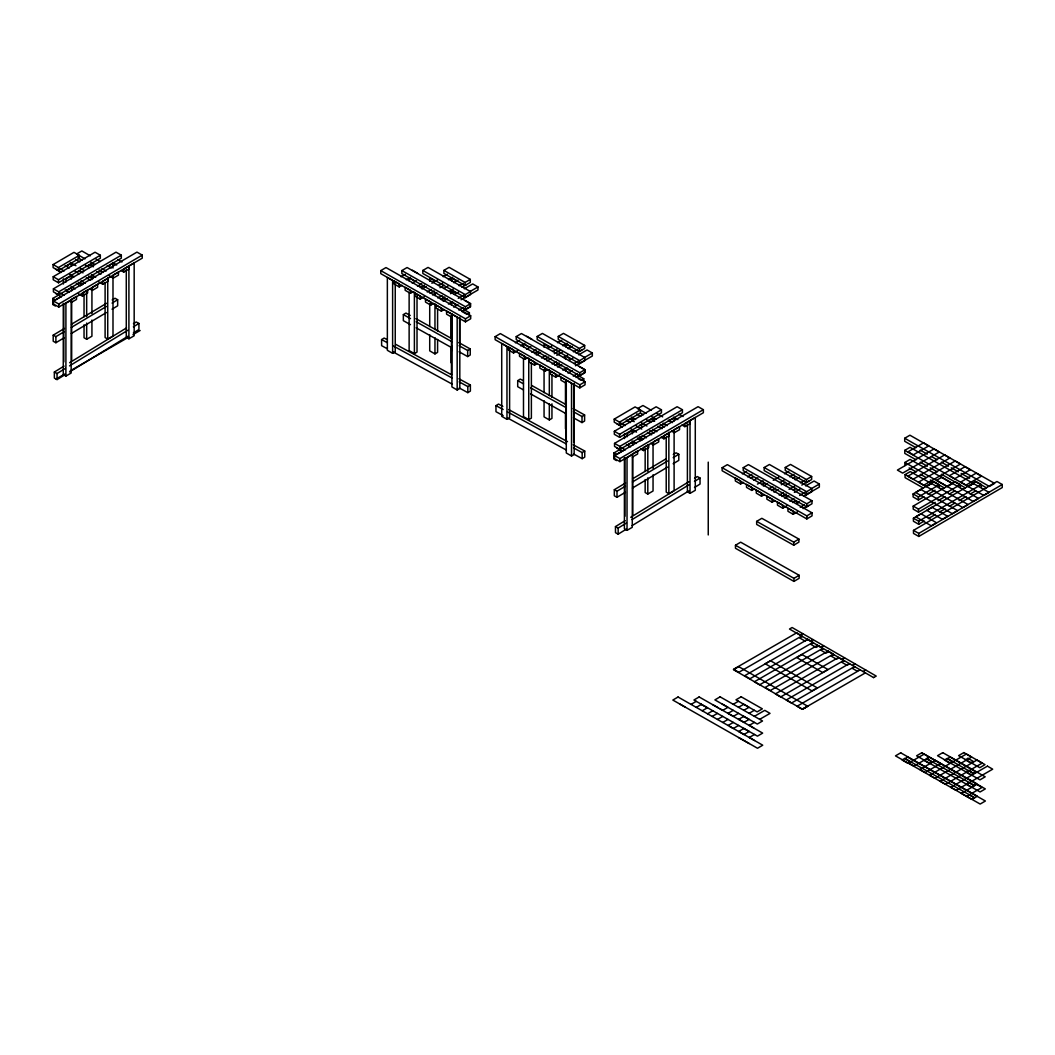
<?xml version="1.0" encoding="UTF-8"?>
<svg xmlns="http://www.w3.org/2000/svg" width="1055" height="1055" viewBox="0 0 1055 1055"><rect width="100%" height="100%" fill="white"/><g stroke="black" fill="none" stroke-linecap="round" stroke-linejoin="round"><path stroke-width="1.5" d="M64.447 328.448L53.212 335.16L53.198 341.24L55.889 342.73L64.315 337.692M55.889 342.73L55.902 336.651L64.329 331.613M112.186 299.923L114.995 298.249L117.672 299.739L117.659 305.818L112.041 309.168M410.224 315.458L405.938 313.071L403.353 314.614L403.34 320.68L410.487 324.663M459.083 351.777L467.655 356.564L467.668 350.497L470.253 348.954L458.82 342.572M470.253 348.954L470.24 355.007L467.655 356.564M523.161 380.684L520.3 379.088L517.715 380.644L517.702 386.697L523.412 389.888M573.445 417.806L582.017 422.58L582.03 416.527L584.615 414.971L573.182 408.601M584.615 414.971L584.589 421.037L582.017 422.58M625.562 483.005L614.327 489.718L614.313 495.797L617.004 497.287L625.43 492.25M617.004 497.287L617.017 491.208L625.444 486.17M673.301 454.481L676.11 452.806L678.8 454.296L678.787 460.376L673.169 463.725M735.48 545.25L735.467 548.284L793.953 581.397L799.136 578.325L799.149 575.292L740.663 542.178L735.48 545.25L793.967 578.364L799.149 575.292M793.953 581.397L793.967 578.364M65.384 374.485L57.062 379.576L54.359 378.099L54.346 372.046L64.065 366.111M69.617 362.709L126.508 327.92M133.444 323.674L136.227 321.986L138.917 323.463L138.93 329.516L133.378 332.918M57.062 379.576L57.049 373.523L65.37 368.432M69.538 365.887L127.813 330.255M133.365 326.852L138.917 323.463M69.551 371.94L127.826 336.308M626.499 529.056L618.177 534.147L615.487 532.67L615.461 526.603L625.18 520.669M630.732 517.267L689.007 481.634M694.559 478.245L697.342 476.544L700.032 478.021L700.045 484.074L694.493 487.476M618.177 534.147L618.164 528.08L626.485 522.99M632.037 519.601L688.928 484.812M694.48 481.41L700.032 478.021M632.051 525.654L688.941 490.865M387.356 348.796L381.62 345.671L381.594 339.591L384.152 338.035L387.027 339.604M459.215 387.95L467.827 392.645L467.813 386.578L470.372 385.022L458.885 378.758M467.827 392.645L470.385 391.089L470.372 385.022M503.156 415.604L495.969 411.687L495.956 405.621L498.514 404.065L502.826 406.412M573.564 453.98L582.189 458.674L582.175 452.595L584.734 451.039L573.234 444.775M582.189 458.674L584.747 457.118L584.734 451.039M754.496 740.505L749.367 737.432M753.811 728.069L749.393 725.286M974.134 785.25L976.732 783.707L929.178 757.094L926.58 758.624L974.161 785.263M71.463 324.254L106.568 303.286M71.344 327.419L106.45 306.451M112.067 303.088L117.672 299.739M71.331 333.499L106.436 312.531M632.591 478.812L666.285 458.674M632.459 481.977L667.564 461.009M673.182 457.646L678.8 454.296M632.446 488.056L667.551 467.088M756.659 521.381L761.829 518.308L798.912 539.079L798.912 542.125L793.729 545.198L756.659 524.427L756.659 521.381L793.729 542.151L798.912 539.079M53.106 264.568L73.982 252.343L79.27 255.35L79.27 258.383L58.407 270.608L53.106 267.601L53.106 264.568L58.407 267.574L79.27 255.35M53.212 276.727L95.029 252.224L100.331 255.244L100.331 258.277L58.5 282.78L53.212 279.76L53.212 276.727L58.5 279.746L100.331 255.244M53.409 288.833L116.01 252.158L121.312 255.178L121.312 258.211L58.711 294.886L53.409 291.866L53.409 288.833L58.711 291.853L121.312 255.178M53.502 301.005L136.965 252.119L142.254 255.125L142.254 258.159L58.79 307.058L53.502 304.051L53.502 301.005L58.79 304.025L142.254 255.125M380.776 270.621L385.985 267.561L470.675 315.748L470.675 318.781L465.466 321.841L380.776 273.654L380.776 270.621L465.466 318.808L470.675 315.748M401.863 270.568L407.085 267.522L470.596 303.655L470.596 306.689L465.374 309.748L401.863 273.601L401.863 270.568L465.374 306.715L470.596 303.655M422.831 270.449L428.04 267.403L470.477 291.549L470.477 294.582L465.268 297.629L422.831 273.482L422.831 270.449L465.268 294.596L470.477 291.549M443.904 270.397L449.114 267.337L470.293 279.39L470.293 282.423L465.07 285.483L443.904 273.43L443.904 270.397L465.07 282.45L470.293 279.39M495.138 336.651L500.347 333.591L585.037 381.778L585.037 384.811L579.815 387.871L495.138 339.684L495.138 336.651L579.815 384.838L585.037 381.778M516.225 336.598L521.434 333.538L584.958 369.685L584.958 372.718L579.736 375.778L516.225 339.631L516.225 336.598L579.736 372.745L584.958 369.685M537.193 336.479L542.402 333.42L584.839 357.566L584.839 360.599L579.63 363.659L537.193 339.512L537.193 336.479L579.63 360.625L584.839 357.566M558.266 336.426L563.476 333.367L584.655 345.407L584.655 348.453L579.432 351.5L558.266 339.459L558.266 336.426L579.432 348.467L584.655 345.407M614.221 419.125L635.097 406.9L640.385 409.907L640.385 412.94L619.522 425.165L614.221 422.158L614.221 419.125L619.522 422.132L640.385 409.907M614.327 431.297L656.144 406.795L661.445 409.802L661.445 412.835L619.615 437.337L614.327 434.33L614.327 431.297L619.615 434.304L661.445 409.802M614.538 443.39L677.125 406.729L682.427 409.736L682.427 412.769L619.826 449.443L614.538 446.423L614.538 443.39L619.826 446.41L682.427 409.736M614.617 455.575L698.08 406.676L703.369 409.683L703.369 412.729L619.905 461.615L614.617 458.608L614.617 455.575L619.905 458.582L703.369 409.683M722.134 467.708L727.357 464.648L812.047 512.836L812.047 515.869L806.824 518.928L722.134 470.741L722.134 467.708L806.824 515.895L812.047 512.836M743.234 467.655L748.443 464.609L811.968 500.743L811.968 503.776L806.745 506.835L743.234 470.688L743.234 467.655L806.745 503.802L811.968 500.743M764.189 467.536L769.412 464.49L811.849 488.636L811.849 491.67L806.627 494.716L764.189 470.57L764.189 467.536L806.627 491.683L811.849 488.636M785.263 467.484L790.485 464.424L811.651 476.478L811.651 479.511L806.442 482.57L785.263 470.517L785.263 467.484L806.442 479.537L811.651 476.478M904.702 438.26L909.911 435.201L994.601 483.388L989.392 486.447L904.702 438.26L904.702 441.293L915.991 447.716M904.781 450.353L910.003 447.294L988.997 492.382L983.748 495.415L904.781 450.353L904.781 453.386L916.07 459.809M904.9 462.472L910.109 459.413L952.546 483.559L947.337 486.619L904.9 462.472L904.9 465.506M905.085 474.618L910.307 471.572L931.473 483.612L926.264 486.672L905.085 474.618L905.085 477.651L923.442 488.096M923.956 496.734L918.391 499.991L913.103 496.971L913.103 493.938L933.965 481.713L939.267 484.733L939.267 487.766M918.391 499.991L918.391 496.958L939.267 484.733M928.136 494.281L935.086 490.206M935.231 502.351L918.496 512.15L913.208 509.143L913.208 506.11L955.026 481.608L960.314 484.614L960.314 487.661M918.496 512.15L918.496 509.117L960.314 484.614M938.014 500.716L944.99 496.641M949.17 494.188L954.749 490.918M924.259 520.999L918.707 524.256L913.406 521.249L913.406 518.216L976.007 481.542L981.295 484.548L981.295 487.595M918.707 524.256L918.707 521.223L981.295 484.548M928.44 518.559L935.389 514.484M939.57 512.031L945.135 508.774M949.302 506.334L954.867 503.077M959.048 500.624L965.998 496.549M970.178 494.109L975.73 490.852M913.485 530.388L996.962 481.502L1002.25 484.509L1002.25 487.542L918.786 536.441L913.485 533.421L913.485 530.388L918.786 533.408L1002.25 484.509M738.751 666.654L733.449 669.661L802.446 709.263L807.682 706.23L738.698 666.628M802.38 709.237L807.629 706.191M66.043 266.084L71.292 263.051L71.292 266.295M86.668 266.453L91.93 263.42L91.93 266.651M107.729 266.256L112.991 263.223L112.991 268.076M55.374 306.029L52.75 304.513L52.75 298.446L58.355 295.202M66.425 290.679L71.674 287.646L71.674 290.89M77.978 283.887L80.773 282.265M60.979 296.719L55.374 299.963L52.75 298.446M80.602 285.404L83.398 283.782M71.16 300.227L65.911 303.26L65.911 376.068L63.274 374.551L63.274 303.352M82.356 296.02L87.618 292.987L87.618 289.954L82.356 292.987L82.356 296.02L78.11 293.567M113.202 278.151L118.45 275.118L118.45 272.084L113.202 275.118L113.202 278.151L108.982 275.711M120.943 270.476L123.752 272.098L129.013 269.065L129.013 266.031M71.265 302.469L76.514 299.435L76.514 296.402L71.265 299.435L71.16 373.035L65.911 376.068M92.352 290.389L97.614 287.342L97.614 284.309L92.352 287.342L92.352 290.389L89.53 288.754M102.783 284.27L108.045 281.237L108.045 278.204L102.783 281.237L102.783 284.27L98.55 281.817M84.044 324.808L84.044 337.745L86.668 339.262L91.93 336.229L91.93 320.047M105.104 282.529L105.104 337.547L107.729 339.064L112.991 336.031L112.991 276.159M56.06 379.035L64.606 374.09M70.303 370.806L128.736 337.072M133.009 334.606L140.13 330.492M126.284 269.315L126.284 337.284L128.908 338.8L134.17 335.767L134.17 262.946L123.752 269.065L123.752 272.098M401.032 276.766L405.278 274.313M406.294 279.799L410.54 277.346M399.225 286.92L399.225 283.887L393.963 280.854L393.963 283.887L399.225 286.92L402.047 285.285M412.228 283.175L416.474 280.722M417.49 286.208L421.736 283.755M410.408 293.33L410.408 290.296L405.146 287.263L405.146 290.296L410.408 293.33L413.23 291.694M420.312 287.606L424.558 285.153M421.974 288.951L426.22 286.512M431.864 283.241L437.522 279.984M443.179 276.713L447.412 274.26M427.235 291.984L431.469 289.545M438.537 285.457L442.77 283.017M448.428 279.746L452.674 277.294M420.167 299.106L420.167 296.073L414.905 293.039L414.905 296.073L420.167 299.106L424.4 296.653M430.058 293.396L434.291 290.943M439.948 287.672L444.195 285.232M432.563 294.978L436.796 292.525M443.865 288.45L448.111 285.997M453.755 282.74L458.002 280.287M437.812 298.011L442.058 295.558M449.127 291.483L453.36 289.03M459.017 285.773L463.25 283.32M430.743 305.119L430.743 302.086L425.495 299.053L425.495 302.086L430.743 305.119L433.579 303.497M440.647 299.409L444.88 296.969M450.538 293.699L453.36 292.064M461.839 287.171L466.086 284.731M443.14 301.005L447.373 298.565M454.402 294.503L458.635 292.064M464.266 288.806L472.706 283.927L477.968 286.96L477.968 289.993L461.075 299.752M448.401 304.038L452.621 301.598M458.252 298.341L463.884 295.097M469.515 291.839L477.968 286.96M441.359 311.133L441.359 308.1L436.097 305.066L436.097 308.1L441.359 311.133L444.168 309.511M453.65 307.071L457.896 304.618M458.912 310.104L463.158 307.651M461.734 311.502L470.227 306.609L470.227 303.563L464.978 300.53M392.618 353.333L392.618 280.511L387.356 277.478L387.356 350.3L392.618 353.333L395.243 351.816L395.243 283.848M469.383 315.748L469.383 312.715L466.758 314.232L462.552 311.805M409.129 292.341L409.129 350.59L414.391 353.623L417.015 352.106L417.015 295.479M429.715 334.686L429.715 350.867L434.963 353.9L437.588 352.383L437.588 339.433M515.394 342.796L519.64 340.343M520.656 345.829L524.902 343.376M513.574 352.95L513.574 349.917L508.325 346.884L508.325 349.917L513.574 352.95L517.82 350.497M526.59 349.205L530.836 346.752M457.171 389.994L457.171 317.173L451.922 314.139L451.922 386.948L457.171 389.994L459.809 388.477L459.809 317.278M531.839 352.238L536.098 349.785M524.77 359.359L524.77 356.326L519.508 353.293L519.508 356.326L524.77 359.359L527.592 357.724M534.674 353.636L538.92 351.183M536.336 354.981L540.569 352.528M547.637 348.453L551.884 346M557.528 342.743L561.774 340.29M541.584 358.014L545.831 355.561M552.899 351.486L557.132 349.034M562.79 345.776L567.023 343.323M534.529 365.122L534.529 362.089L529.267 359.056L529.267 362.089L534.529 365.122L537.351 363.5M544.42 359.412L548.653 356.972M554.31 353.702L559.968 350.445M546.925 361.008L551.158 358.555M556.816 355.284L562.473 352.027M568.118 348.757L572.364 346.317M552.174 364.041L556.42 361.588M563.489 357.513L567.722 355.06M573.379 351.803L577.613 349.35M545.105 371.149L545.105 368.116L539.857 365.083L539.857 368.116L545.105 371.149L547.941 369.514M554.996 365.439L559.242 362.986M576.201 353.201L581.859 349.93M557.502 367.035L561.722 364.595M568.764 360.52L572.997 358.08M578.628 354.836L587.068 349.957L592.33 352.99L592.33 356.023L575.437 365.782M562.763 370.068L566.983 367.628M574.025 363.553L578.246 361.113M583.877 357.869L592.33 352.99M555.721 377.163L555.721 374.129L550.459 371.096L550.459 374.129L555.721 377.163L559.941 374.723M568.012 373.101L572.258 370.648M573.274 376.134L577.507 373.681M576.096 377.532L584.589 372.626L584.589 369.593L579.327 366.56M506.967 419.349L506.967 346.541L501.718 343.508L501.718 416.316L506.967 419.349L509.605 417.833L509.605 349.878M583.745 381.778L583.745 378.745L581.12 380.262L578.311 378.64M523.491 358.37L523.491 416.62L528.753 419.653L531.377 418.136L531.377 363.118M544.064 400.702L544.064 416.883L549.325 419.916L551.95 418.4L551.95 403.841M627.158 420.655L632.42 417.622L632.42 420.853M571.533 456.011L571.533 383.202L566.284 380.169L566.284 452.977L571.533 456.011L574.157 454.494L574.157 383.295M647.796 421.222L653.045 418.189L653.045 421.433M668.857 420.826L674.105 417.793L674.105 421.024M627.54 444.959L632.789 441.926L632.789 445.17M616.489 460.587L613.865 459.07L613.865 453.004L620.881 448.955M637.695 439.249L640.49 437.627M623.505 450.472L616.489 454.52L613.865 453.004M640.319 440.766L643.115 439.144M632.275 454.494L627.026 457.527L627.026 530.349L624.402 528.832L624.402 457.633M632.38 457.039L637.629 454.006L637.629 450.973L632.38 454.006L632.275 527.315L627.026 530.349M643.484 450.577L648.733 447.544L648.733 444.511L643.484 447.544L643.484 450.577L640.649 448.942M653.467 444.946L658.729 441.913L658.729 438.88L653.467 441.913L653.467 444.946L650.645 443.311M663.912 438.827L669.16 435.794L669.16 432.761L663.912 435.794L663.912 438.827L661.076 437.205M674.316 432.708L679.578 429.675L679.578 426.642L674.316 429.675L674.316 432.708L671.508 431.086M684.866 426.668L690.128 423.635L690.128 420.602L684.866 423.635L684.866 426.668L682.058 425.033M645.159 479.577L645.159 492.527L647.796 494.043L653.045 491.01L653.045 474.829M666.219 437.1L666.219 492.118L668.857 493.635L674.105 490.601L674.105 432.352M690.023 493.358L695.285 490.324L695.285 417.503L690.023 420.536L690.023 493.358L687.398 491.841L687.398 423.873M742.377 473.88L746.597 471.44M747.626 476.913L751.846 474.473M740.584 484.008L740.584 480.975L735.335 477.941L735.335 480.975L740.584 484.008L743.406 482.386M750.448 478.324L753.257 476.689M753.6 480.262L757.846 477.81M757.437 484.113L763.095 480.843M751.767 490.417L751.767 487.384L746.518 484.351L746.518 487.384L751.767 490.417L754.602 488.781M761.684 484.693L764.519 483.058M763.345 486.039L767.578 483.599M773.236 480.328L778.893 477.071M784.538 473.8L788.784 471.348M768.594 489.072L772.84 486.632M779.909 482.544L784.142 480.104M789.799 476.834L794.033 474.381M761.525 496.193L761.525 493.16L756.277 490.127L756.277 493.16L761.525 496.193L764.361 494.558M771.429 490.483L775.662 488.03M781.32 484.759L785.553 482.32M792.621 478.232L795.457 476.609M773.935 492.065L778.168 489.612M785.237 485.537L789.47 483.085M795.127 479.827L799.374 477.374M779.183 495.098L783.43 492.645M789.074 489.388L794.731 486.118M800.389 482.86L804.622 480.407M772.115 502.206L772.115 499.173L766.866 496.14L766.866 499.173L772.115 502.206L774.937 500.584M782.006 496.496L786.252 494.057M793.32 489.968L796.143 488.346M801.8 485.076L808.869 481.001M784.511 498.092L788.731 495.652M794.362 492.395L799.993 489.151M805.638 485.893L814.078 481.014L819.339 484.047L819.339 487.08L803.844 496.035M789.76 501.125L793.993 498.685M799.624 495.428L805.255 492.184M810.886 488.927L819.339 484.047M782.731 508.22L782.731 505.187L777.469 502.154L777.469 505.187L782.731 508.22L786.951 505.78M792.582 502.536L795.391 500.901M796.38 503.367L799.202 501.745M800.231 507.218L804.451 504.778M793.189 514.312L793.189 511.279L787.94 508.246L787.94 511.279L793.189 514.312L797.422 511.873M803.053 508.629L808.684 505.371M679.737 703.988L685.025 707.008M799.993 635.097L802.657 633.607M802.354 636.455L799.73 637.985L804.978 641.018L807.603 639.501M691.012 704.384L696.274 701.351M810.372 641.084L813.036 639.594M696.3 707.391L701.47 704.305M813.497 642.891L810.873 644.407L816.122 647.44L818.746 645.924M706.758 707.325L701.193 704.476M702.234 710.767L707.496 707.734M712.745 704.7L718.046 707.72M722.148 704.028L727.436 707.035M820.856 647.137L823.52 645.647M707.536 713.787L712.784 710.754M823.375 648.601L820.75 650.117L825.999 653.15L828.623 651.634M712.191 716.437L717.44 713.404M727.95 707.325L722.701 710.358L719.972 708.815M733.199 704.292L738.46 701.259M743.023 703.856L748.312 706.876M717.479 719.444L722.728 716.411M727.99 713.378L733.238 710.345M738.5 707.312L743.432 704.463M833.885 654.667L831.261 656.184L836.51 659.217L839.134 657.7M722.767 722.451L728.029 719.418M733.278 716.385L738.54 713.351M743.788 710.318L749.05 707.285M841.877 659.283L844.541 657.779M728.069 725.471L733.317 722.438M738.579 719.404L743.828 716.371M749.09 713.338L754.338 710.292M844.396 660.733L841.758 662.25L847.02 665.283L849.644 663.766M748.615 719.088L743.669 716.464M738.606 725.444L733.357 728.477L729.678 726.394M743.867 722.411L749.116 719.378M754.378 716.345L764.769 710.345L770.031 713.378L759.666 719.352M849.328 663.595L786.278 699.992L791.514 703.026L854.576 666.628M852.493 665.415L855.157 663.912M743.907 728.451L738.645 731.497L744.039 734.451M749.156 725.418L754.417 722.385M854.906 666.8L852.269 668.316L857.53 671.349M748.879 731.286L743.828 728.504M738.632 737.577L749.274 743.564M743.946 734.504L749.195 731.471M860.155 669.833L797.092 706.243L802.354 709.277L865.417 672.866M863.043 671.508L865.707 670.004M749.235 737.511L754.496 734.478M873.566 677.574L876.23 676.084L792.107 627.514L789.483 629.031L873.593 677.6M966.538 796.406L982.034 787.465L976.772 784.432L961.29 793.373L971.892 799.387L974.517 797.87L969.268 794.837M811.902 690.867L817.229 687.873L770.519 660.747L765.205 663.74L811.954 690.893M395.651 344.299L451.698 374.842M381.594 339.591L387.343 342.717M393.093 345.855L452.015 377.954M459.189 381.87L467.813 386.578M508.576 409.538L567.498 441.649M495.956 405.621L503.143 409.525M507.455 411.885L566.364 443.984M573.551 447.9L582.175 452.595M393.106 351.935L452.028 384.033M507.468 417.951L566.39 450.063M615.461 526.603L618.164 528.08M54.346 372.046L57.049 373.523M614.327 489.718L617.017 491.208M53.212 335.16L55.902 336.651M415.947 318.65L451.672 338.589M531.733 385.471L566.034 404.606M403.353 314.614L410.5 318.61M416.224 321.801L451.949 341.728M459.096 345.724L467.668 350.497M517.715 380.644L523.438 383.835M530.586 387.818L566.311 407.757M573.458 411.74L582.03 416.527M416.198 327.854L451.936 347.794M530.56 393.884L566.298 413.811M728.056 713.338L733.396 716.332M738.724 719.312L744.065 722.306M920.224 450.129L927.279 454.138M931.512 456.551L937.157 459.769M941.403 462.169L948.458 466.191M951.28 467.8L958.336 471.809M961.158 473.418L969.624 478.232M973.857 480.645L986.57 487.872M920.303 462.222L927.358 466.231M930.194 467.84L937.249 471.862M941.482 474.275L965.47 487.924M909.133 467.919L916.215 471.941M920.461 474.354L926.119 477.572M930.352 479.985L944.502 488.043M913.103 493.938L918.391 496.958M913.208 506.11L918.496 509.117M913.406 518.216L918.707 521.223M456.986 280.881L451.725 277.847L451.725 281.078M571.348 346.897L566.087 343.864L566.087 347.108M678.866 414.088L683.086 416.527M673.604 417.121L677.824 419.56M456.353 293L451.105 289.967L451.105 293.198M570.715 359.03L565.467 355.997L565.467 359.228M434.963 281.078L429.715 278.045L429.715 281.289M549.325 347.108L544.064 344.075L544.064 347.306M412.36 270.238L417.609 273.271M526.722 336.255L531.971 339.288M651.41 410.382L642.957 405.502L637.708 408.536L646.161 413.415M657.041 413.626L662.672 416.883M668.303 420.141L672.536 422.58M651.792 416.672L656.012 419.099M663.054 423.174L667.274 425.613M456.71 304.948L451.448 301.915L451.448 305.159M571.058 370.978L565.81 367.944L565.81 371.175M414.391 280.815L409.129 277.781L409.129 281.012M528.753 346.844L523.491 343.798L523.491 347.042M442.757 297.339L446.964 299.765M463.778 309.484L469.383 312.715M557.119 363.368L561.326 365.795M578.14 375.501L583.745 378.745M783.957 494.531L787.9 496.8M794.468 500.598L798.411 502.879M640.53 413.191L643.339 414.826M651.792 419.705L654.601 421.327M660.232 424.572L664.465 427.011M440.133 298.855L444.34 301.282M636.653 413.995L640.899 416.448M646.544 419.705L650.79 422.158M657.858 426.233L662.092 428.686M631.404 417.028L635.638 419.481M641.295 422.739L646.952 426.009M652.597 429.266L656.843 431.719M451.83 314.192L446.582 311.159L446.582 314.192L451.83 317.225M566.192 380.209L560.944 377.176L560.944 380.209L566.192 383.242M631.404 420.061L634.226 421.697M639.884 424.954L642.706 426.589M649.775 430.677L654.008 433.117M626.222 420.114L630.468 422.554M636.112 425.824L641.77 429.082M647.427 432.352L651.66 434.792M620.973 423.147L625.206 425.587M630.864 428.858L636.508 432.115M642.165 435.385L646.412 437.825M616.727 423.728L622.384 426.998M639.343 436.783L643.576 439.236M637.405 437.97L641.651 440.423M632.156 441.003L636.402 443.456M626.367 444.458L630.587 446.898M621.118 447.491L625.338 449.931M616.885 448.098L622.516 451.342M117.738 259.53L121.971 261.97M112.489 262.563L116.709 265.003M90.295 255.824L81.842 250.945L76.593 253.978L85.033 258.857M95.926 259.068L100.146 261.508M107.188 265.57L111.408 268.01M90.664 262.102L94.897 264.541M101.939 268.603L106.159 271.043M973.699 773.486L968.45 770.453L965.813 771.97L971.075 775.003L976.02 771.983L950.146 757.055L947.509 758.571L973.396 773.5M78.004 257.829L82.224 260.255M90.664 265.135L93.486 266.77M99.117 270.014L103.337 272.454M75.538 259.438L79.771 261.877M85.429 265.148L89.675 267.601M96.73 271.676L100.977 274.129M70.276 262.471L75.934 265.728M80.18 268.181L84.413 270.634M91.482 274.709L95.728 277.162M926.475 758.756L931.736 761.789L929.099 763.306L923.85 760.273M78.756 270.397L83.002 272.849M88.66 276.107L92.893 278.56M65.107 265.544L69.34 267.996M74.997 271.254L79.231 273.707M86.299 277.781L90.545 280.234M59.845 268.577L64.091 271.03M69.749 274.287L73.982 276.74M81.05 280.815L85.284 283.268M55.612 269.17L61.256 272.427M78.228 282.226L82.461 284.665M76.29 283.413L80.536 285.865M71.041 286.446L75.287 288.899M65.252 289.901L69.472 292.341M59.99 292.934L64.223 295.374M55.77 293.527L61.401 296.785M793.729 542.151L793.729 545.198M918.786 533.408L918.786 536.441M806.824 515.895L806.824 518.928M806.627 491.683L806.627 494.716M806.745 503.802L806.745 506.835M806.442 479.537L806.442 482.57M708.248 462.13L708.248 534.951M668.857 432.154L668.857 493.635M653.045 444.076L653.045 468.354M647.796 447.109L647.796 471.387M647.796 477.862L647.796 494.043M645.159 448.837L645.159 471.493M632.789 456.485L632.789 514.748M632.407 433.776L632.407 430.546L627.145 433.579L627.145 436.81M624.916 458.015L624.916 516.264M624.52 433.671L624.534 438.55M619.826 446.41L619.826 449.443M619.905 458.582L619.905 461.615M619.522 422.132L619.522 425.165M619.615 434.304L619.615 437.337M579.736 372.745L579.736 375.778M579.815 384.838L579.815 387.871M579.63 360.625L579.63 363.659M579.432 348.467L579.432 351.5M573.973 384.218L573.973 410.105M573.696 384.02L573.696 442.282M565.81 382.503L565.81 440.766M565.467 381.884L565.467 404.54M565.467 412.624L565.467 428.805M551.95 374.723L551.95 397.366M549.325 369.764L549.325 395.651M549.325 403.735L549.325 419.916M544.064 369.962L544.064 392.618M528.753 358.159L528.753 419.653M465.466 318.808L465.466 321.841M465.268 294.596L465.268 297.629M465.374 306.715L465.374 309.748M465.07 282.45L465.07 285.483M459.611 318.188L459.611 344.088M451.725 316.671L451.725 339.328M451.725 345.803L451.725 350.656M451.448 316.487L451.448 374.736M451.105 315.854L451.105 338.51M451.105 346.594L451.105 362.775M437.588 308.693L437.588 331.349M434.963 292.406L434.963 295.651M434.963 303.735L434.963 329.622M434.963 337.719L434.963 353.9M429.715 303.932L429.715 326.588M414.391 292.143L414.391 353.623M128.908 265.979L128.908 338.8M107.729 277.584L107.729 339.064M91.93 276.357L91.93 279.601M91.93 289.307L91.93 313.586M86.668 292.341L86.668 316.619M86.668 323.081L86.668 339.262M84.044 294.055L84.044 316.711M71.674 300.596L71.674 360.467M71.292 279.008L71.292 275.764L66.03 278.797L66.03 282.041M63.788 303.735L63.788 361.984M63.406 278.902L63.419 283.993M58.711 291.853L58.711 294.886M58.79 304.025L58.79 307.058M58.407 267.574L58.407 270.608M58.5 279.746L58.5 282.78M907.63 757.108L905.045 758.65L974.754 797.765L977.339 796.222L907.617 757.094M973.514 483.441L968.292 486.5L973.514 483.441M678.048 697.012L672.839 700.058L757.516 748.259L762.739 745.199L678.048 697.012M699.135 696.959L693.926 700.019L757.437 736.153L762.66 733.106L699.135 696.959M720.103 696.841L714.894 699.9L757.319 724.047L762.541 720.987L720.103 696.841M741.177 696.788L735.968 699.834L757.134 711.888L762.356 708.828L741.177 696.788M900.706 752.808L895.484 755.868L980.174 804.055L985.396 801.009L900.706 752.808M921.793 752.769L916.584 755.815L980.095 791.962L985.317 788.903L921.793 752.769M942.761 752.65L937.539 755.697L979.976 779.856L985.199 776.797L942.761 752.65M963.835 752.584L958.613 755.644L979.792 767.697L985.001 764.638L963.835 752.584M923.547 442.849L908.065 451.791L913.313 454.824L928.809 445.883L923.547 442.849M934.018 448.942L897.409 470.082L902.658 473.115L939.28 451.975L934.018 448.942M944.621 454.956L907.88 476.174L913.142 479.207L949.882 457.989L944.621 454.956M955.21 460.982L918.47 482.188L923.718 485.234L960.472 464.015L955.21 460.982M920.857 489.441L915.608 492.474L952.349 513.693L957.61 510.66L920.857 489.441M931.288 483.335L926.039 486.368L962.78 507.587L968.042 504.554L931.288 483.335M941.838 477.282L936.589 480.315L973.198 501.455L978.447 498.422L941.838 477.282M964.969 466.745L949.394 475.739L954.656 478.772L970.231 469.778L964.969 466.745M976.152 473.154L960.67 482.095L965.918 485.129L981.414 476.187L976.152 473.154M921.015 513.811L915.766 516.845L931.249 525.786L936.51 522.753L921.015 513.811M932.04 507.297L926.778 510.33L942.352 519.324L947.614 516.291L932.04 507.297M796.617 632.868L733.555 669.279L738.817 672.312L801.866 635.901L796.617 632.868M807.761 639.304L744.698 675.714L749.96 678.747L813.023 642.337L807.761 639.304M817.427 645.383L754.365 681.781L759.626 684.814L822.676 648.416L817.427 645.383M802.037 654.562L796.789 657.595L822.663 672.536L827.924 669.503L802.037 654.562M828.149 651.067L765.086 687.478L770.348 690.511L833.397 654.1L828.149 651.067M838.448 657.516L775.385 693.913L780.634 696.959L843.697 660.549L838.448 657.516M904.702 758.466L902.078 759.982L907.326 763.016L909.951 761.499L904.702 758.466M924.167 754.127L908.685 763.068L913.933 766.101L929.429 757.16L924.167 754.127M935.442 760.484L919.868 769.477L925.116 772.511L940.691 763.517L935.442 760.484M947.047 758.532L944.423 760.048L949.685 763.082L952.309 761.565L947.047 758.532M966.367 754.035L929.626 775.254L934.875 778.287L971.629 757.068L966.367 754.035M967.989 758.334L965.365 759.851L970.613 762.884L973.251 761.367L967.989 758.334M976.956 760.062L940.216 781.267L945.465 784.3L982.205 763.095L976.956 760.062M987.427 766.141L950.819 787.281L956.067 790.314L992.689 769.174L987.427 766.141M968.793 782.612L966.169 784.129L971.418 787.162L974.042 785.645L968.793 782.612"/></g></svg>
